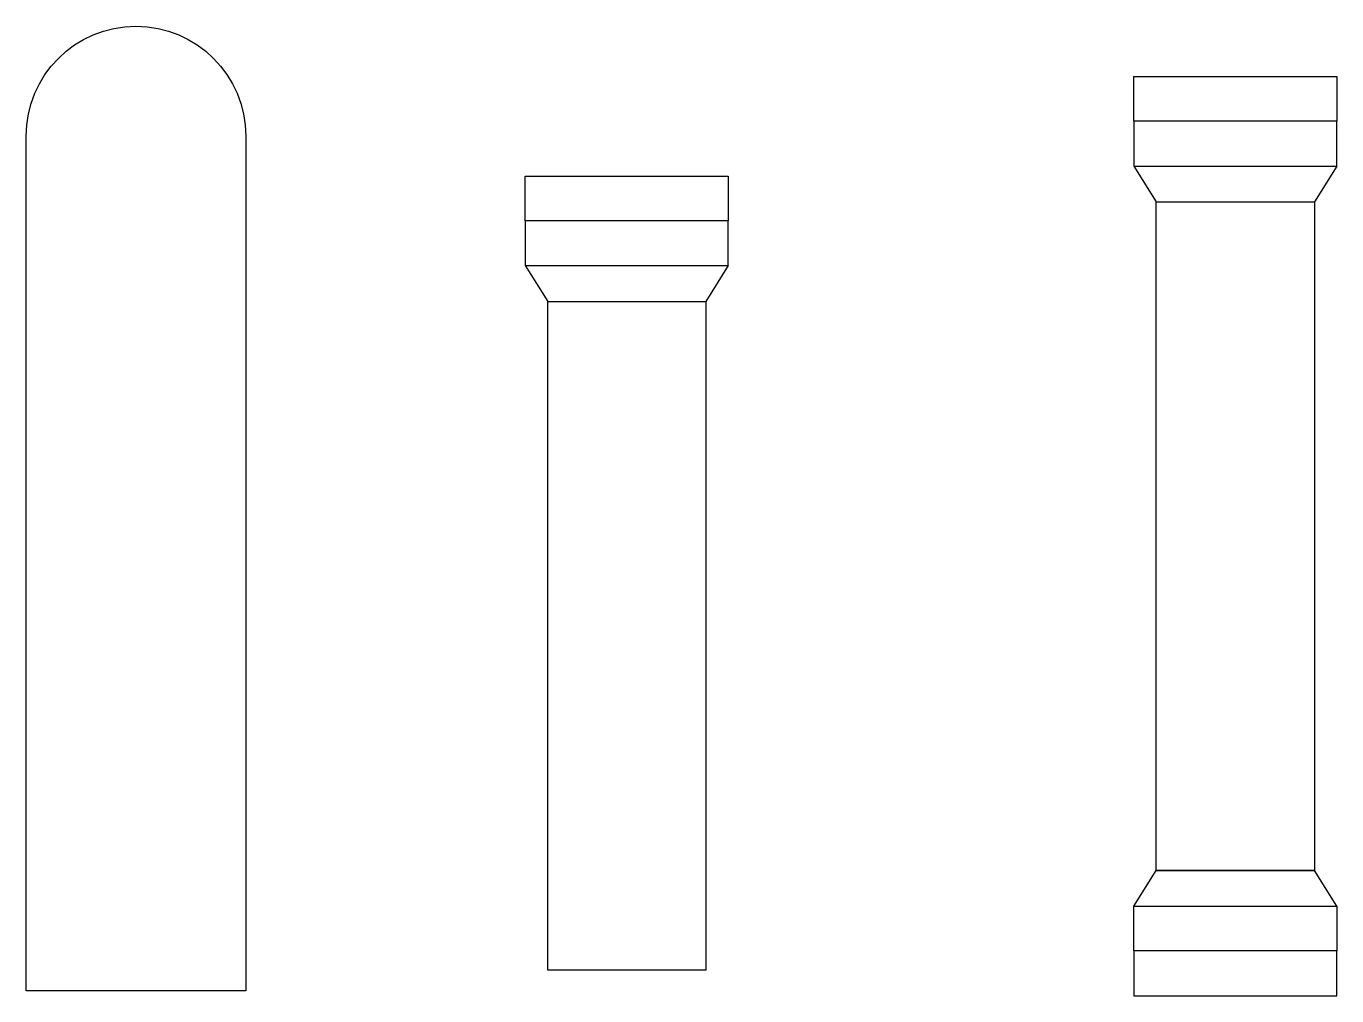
# Model space of a CAD drawing. Header units: millimetres. Extents: x 42 to 199, y 31 to 147.
import ezdxf

# ---------------------------------------------------------------- set-up
doc = ezdxf.new("R2010")
doc.units = ezdxf.units.MM
doc.layers.add('主流程', color=7, linetype='Continuous')

msp = doc.modelspace()

# ---------------------------------------------------------------- linework, layer by layer
for p, q in [((42.08, 31.58), (42.08, 133.96)), ((68.38, 133.96), (68.38, 31.58)), ((68.38, 31.58), (42.08, 31.58))]:
    msp.add_line(p, q)
msp.add_lwpolyline([(42.08, 133.96, -1), (68.38, 133.96, 1)], format="xyb")
for p in [(177.49, 126.07), (177.49, 46.01), (196.45, 46.01)]:
    msp.add_point(p)
at = {"layer": '主流程'}
for p, q in [((174.81, 130.36), (177.49, 126.07)), ((199.14, 130.36), (196.45, 126.07)), ((101.89, 118.44), (104.57, 114.15)), ((126.21, 118.44), (123.53, 114.15)), ((174.81, 41.72), (177.49, 46.01)), ((199.14, 41.72), (196.45, 46.01))]:
    msp.add_line(p, q, dxfattribs=at)
for points in [[(174.81, 141.08), (199.14, 141.08), (199.14, 135.72), (174.81, 135.72)], [(174.81, 130.36), (199.14, 130.36), (199.14, 135.72), (174.81, 135.72)], [(101.89, 129.16), (126.21, 129.16), (126.21, 123.8), (101.89, 123.8)], [(177.49, 126.07), (196.45, 126.07), (196.45, 46.01), (177.49, 46.01)], [(101.89, 118.44), (126.21, 118.44), (126.21, 123.8), (101.89, 123.8)], [(104.57, 114.15), (123.53, 114.15), (123.53, 34.08), (104.57, 34.08)], [(177.49, 46.01), (196.45, 46.01), (196.45, 46.01), (177.49, 46.01)], [(174.81, 41.72), (199.14, 41.72), (199.14, 36.36), (174.81, 36.36)], [(174.81, 30.99), (199.14, 30.99), (199.14, 36.36), (174.81, 36.36)]]:
    msp.add_lwpolyline(points, close=True, dxfattribs=at)

doc.saveas('drawing.dxf')
